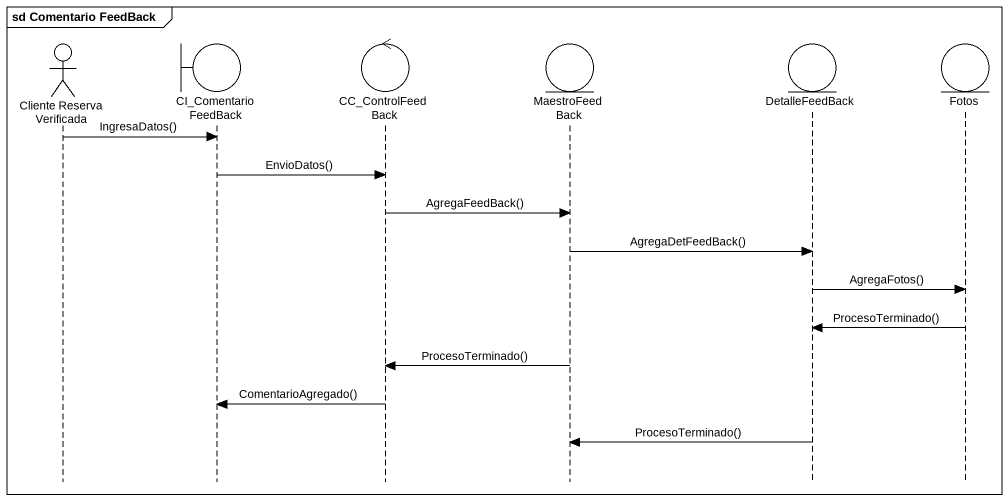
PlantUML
@startuml
mainframe sd Comentario FeedBack
hide footbox
actor "Cliente Reserva Verificada" as Cliente_Reserva_Verificada
boundary CI_ComentarioFeedBack
control CC_ControlFeedBack
entity MaestroFeedBack
entity DetalleFeedBack
entity Fotos

Cliente_Reserva_Verificada -> CI_ComentarioFeedBack : IngresaDatos()
CI_ComentarioFeedBack -> CC_ControlFeedBack : EnvioDatos()
CC_ControlFeedBack -> MaestroFeedBack : AgregaFeedBack()
MaestroFeedBack -> DetalleFeedBack : AgregaDetFeedBack()
DetalleFeedBack -> Fotos : AgregaFotos()
Fotos -> DetalleFeedBack : ProcesoTerminado()
MaestroFeedBack -> CC_ControlFeedBack : ProcesoTerminado()
CC_ControlFeedBack -> CI_ComentarioFeedBack : ComentarioAgregado()
DetalleFeedBack -> MaestroFeedBack : ProcesoTerminado()
@enduml
